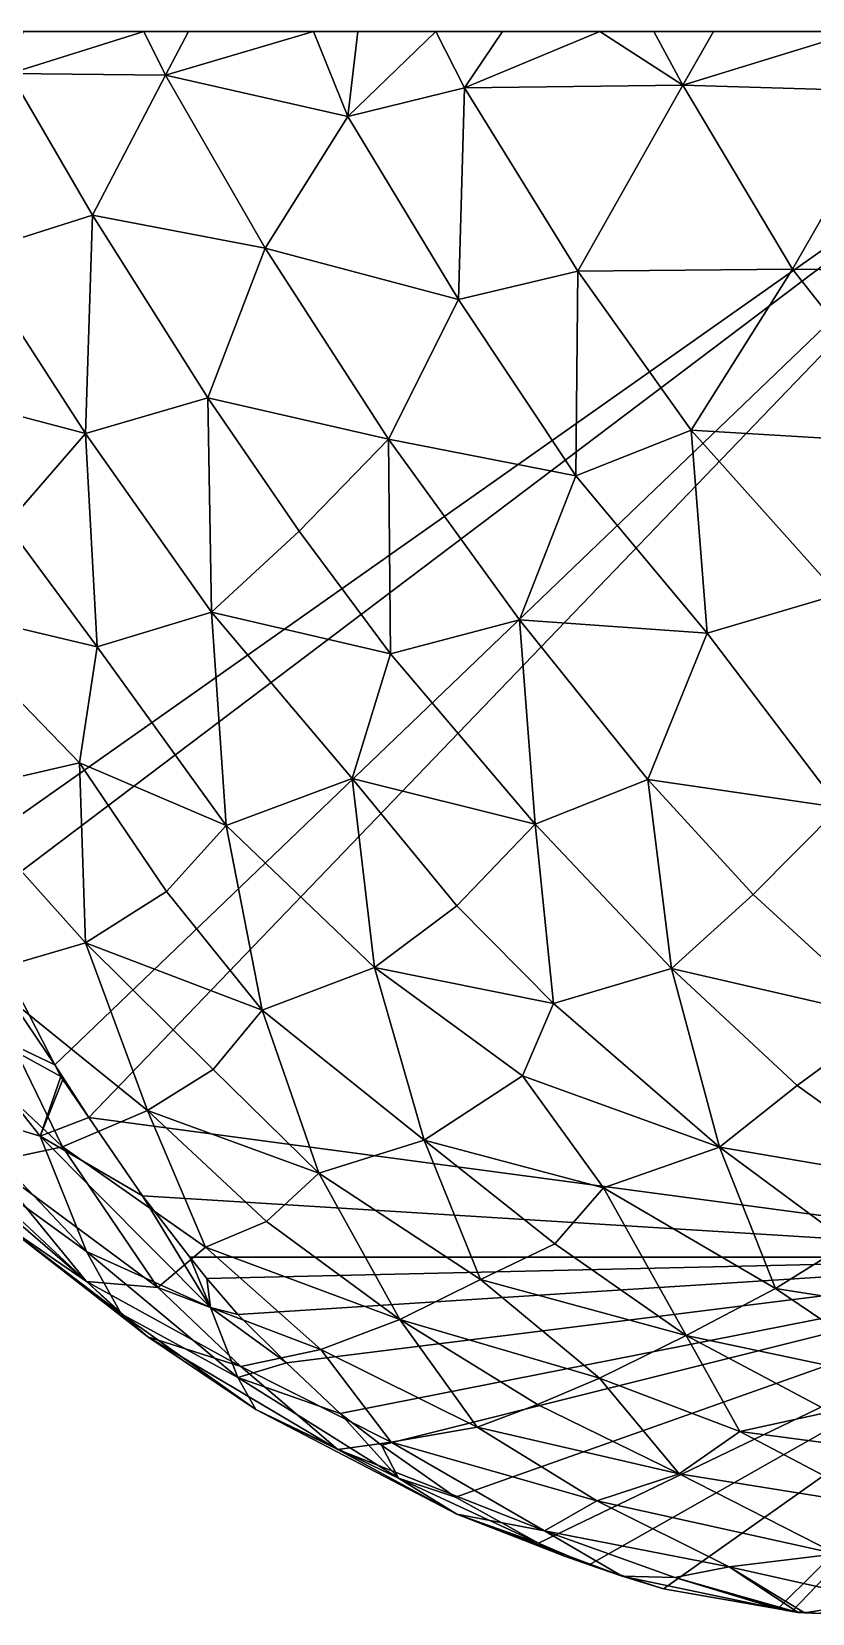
# Model space of a CAD drawing. Extents: x 373697 to 374058, y 6959904 to 6960301.
# Drawn here: x 373874.84 to 373894.28, y 6960261.19 to 6960300.54 of the extents above; entities that cross this region are included whole.
import ezdxf

# ---------------------------------------------------------------- set-up
doc = ezdxf.new("R2010")
doc.units = 0
doc.layers.add('Bht_Fk', color=7, linetype='CONTINUOUS')

msp = doc.modelspace()

# ---------------------------------------------------------------- linework, layer by layer
at = {"layer": 'Bht_Fk'}
for points in [[(373872.919, 6960279.9, 231.517), (373902.251, 6960300.545, 231.517), (373873.396, 6960278.759, 231.517)], [(373872.919, 6960279.9, 231.517), (373872.919, 6960300.545, 231.517), (373902.251, 6960300.545, 231.517)], [(373874.63, 6960300.545, 212.583), (373877.636, 6960300.545, 212.856), (373872.919, 6960300.545, 231.517)], [(373877.636, 6960300.545, 212.856), (373878.75, 6960300.545, 212.991), (373872.919, 6960300.545, 231.517)], [(373878.75, 6960300.545, 212.991), (373881.862, 6960300.545, 213.378), (373872.919, 6960300.545, 231.517)], [(373881.862, 6960300.545, 213.378), (373882.96, 6960300.545, 213.541), (373872.919, 6960300.545, 231.517)], [(373882.96, 6960300.545, 213.541), (373884.907, 6960300.545, 213.821), (373872.919, 6960300.545, 231.517)], [(373884.907, 6960300.545, 213.821), (373886.562, 6960300.545, 214.111), (373872.919, 6960300.545, 231.517)], [(373886.562, 6960300.545, 214.111), (373888.99, 6960300.545, 214.546), (373872.919, 6960300.545, 231.517)], [(373888.99, 6960300.545, 214.546), (373890.332, 6960300.545, 214.786), (373872.919, 6960300.545, 231.517)], [(373890.332, 6960300.545, 214.786), (373902.251, 6960300.545, 231.517), (373872.919, 6960300.545, 231.517)], [(373873.396, 6960278.759, 231.517), (373902.251, 6960300.545, 231.517), (373875.419, 6960274.836, 231.517)], [(373874.303, 6960299.505, 212.593), (373877.636, 6960300.545, 212.856), (373874.63, 6960300.545, 212.583)], [(373878.174, 6960299.464, 212.947), (373877.636, 6960300.545, 212.856), (373874.303, 6960299.505, 212.593)], [(373875.419, 6960274.836, 231.517), (373902.251, 6960300.545, 231.517), (373876.262, 6960273.53, 231.517)], [(373876.262, 6960273.53, 231.517), (373902.251, 6960300.545, 231.517), (373902.251, 6960270.055, 231.517)], [(373878.75, 6960300.545, 212.991), (373877.636, 6960300.545, 212.856), (373878.174, 6960299.464, 212.947)], [(373878.174, 6960299.464, 212.947), (373881.862, 6960300.545, 213.378), (373878.75, 6960300.545, 212.991)], [(373882.715, 6960298.437, 213.539), (373881.862, 6960300.545, 213.378), (373878.174, 6960299.464, 212.947)], [(373882.96, 6960300.545, 213.541), (373881.862, 6960300.545, 213.378), (373882.715, 6960298.437, 213.539)], [(373882.715, 6960298.437, 213.539), (373884.907, 6960300.545, 213.821), (373882.96, 6960300.545, 213.541)], [(373885.619, 6960299.143, 213.945), (373884.907, 6960300.545, 213.821), (373882.715, 6960298.437, 213.539)], [(373886.562, 6960300.545, 214.111), (373884.907, 6960300.545, 213.821), (373885.619, 6960299.143, 213.945)], [(373888.99, 6960300.545, 214.546), (373886.562, 6960300.545, 214.111), (373885.619, 6960299.143, 213.945)], [(373885.619, 6960299.143, 213.945), (373891.058, 6960299.213, 214.918), (373888.99, 6960300.545, 214.546)], [(373890.332, 6960300.545, 214.786), (373888.99, 6960300.545, 214.546), (373891.058, 6960299.213, 214.918)], [(373891.821, 6960300.545, 215.107), (373902.251, 6960300.545, 231.517), (373890.332, 6960300.545, 214.786)], [(373891.821, 6960300.545, 215.107), (373890.332, 6960300.545, 214.786), (373891.058, 6960299.213, 214.918)], [(373895.406, 6960300.545, 215.916), (373891.821, 6960300.545, 215.107), (373891.058, 6960299.213, 214.918)], [(373895.406, 6960300.545, 215.916), (373891.058, 6960299.213, 214.918), (373896.325, 6960299.057, 216.105)], [(373895.406, 6960300.545, 215.916), (373902.251, 6960300.545, 231.517), (373891.821, 6960300.545, 215.107)], [(373876.359, 6960295.98, 213.016), (373874.303, 6960299.505, 212.593), (373873.297, 6960295.008, 212.919)], [(373874.303, 6960299.505, 212.593), (373876.359, 6960295.98, 213.016), (373878.174, 6960299.464, 212.947)], [(373880.655, 6960295.161, 213.477), (373878.174, 6960299.464, 212.947), (373876.359, 6960295.98, 213.016)], [(373880.655, 6960295.161, 213.477), (373882.715, 6960298.437, 213.539), (373878.174, 6960299.464, 212.947)], [(373888.437, 6960294.585, 214.562), (373891.058, 6960299.213, 214.918), (373885.619, 6960299.143, 213.945)], [(373888.437, 6960294.585, 214.562), (373893.789, 6960294.631, 215.559), (373891.058, 6960299.213, 214.918)], [(373893.789, 6960294.631, 215.559), (373896.325, 6960299.057, 216.105), (373891.058, 6960299.213, 214.918)], [(373885.468, 6960293.881, 214.153), (373885.619, 6960299.143, 213.945), (373882.715, 6960298.437, 213.539)], [(373885.468, 6960293.881, 214.153), (373888.437, 6960294.585, 214.562), (373885.619, 6960299.143, 213.945)], [(373896.325, 6960299.057, 216.105), (373893.789, 6960294.631, 215.559), (373899.186, 6960294.569, 216.834)], [(373880.655, 6960295.161, 213.477), (373885.468, 6960293.881, 214.153), (373882.715, 6960298.437, 213.539)], [(373876.359, 6960295.98, 213.016), (373873.297, 6960295.008, 212.919), (373876.18, 6960290.542, 213.639)], [(373879.228, 6960291.436, 213.718), (373876.359, 6960295.98, 213.016), (373876.18, 6960290.542, 213.639)], [(373876.359, 6960295.98, 213.016), (373879.228, 6960291.436, 213.718), (373880.655, 6960295.161, 213.477)], [(373871.954, 6960291.656, 213.332), (373876.18, 6960290.542, 213.639), (373873.297, 6960295.008, 212.919)], [(373879.228, 6960291.436, 213.718), (373883.729, 6960290.406, 214.253), (373880.655, 6960295.161, 213.477)], [(373883.729, 6960290.406, 214.253), (373885.468, 6960293.881, 214.153), (373880.655, 6960295.161, 213.477)], [(373888.393, 6960289.491, 214.94), (373888.437, 6960294.585, 214.562), (373885.468, 6960293.881, 214.153)], [(373888.393, 6960289.491, 214.94), (373891.261, 6960290.631, 215.292), (373888.437, 6960294.585, 214.562)], [(373891.261, 6960290.631, 215.292), (373893.789, 6960294.631, 215.559), (373888.437, 6960294.585, 214.562)], [(373893.789, 6960294.631, 215.559), (373891.261, 6960290.631, 215.292), (373897.23, 6960290.274, 216.515)], [(373897.23, 6960290.274, 216.515), (373899.186, 6960294.569, 216.834), (373893.789, 6960294.631, 215.559)], [(373883.729, 6960290.406, 214.253), (373888.393, 6960289.491, 214.94), (373885.468, 6960293.881, 214.153)], [(373871.954, 6960291.656, 213.332), (373874.225, 6960288.283, 213.953), (373876.18, 6960290.542, 213.639)], [(373879.318, 6960286.099, 214.572), (373879.228, 6960291.436, 213.718), (373876.18, 6960290.542, 213.639)], [(373879.228, 6960291.436, 213.718), (373881.502, 6960288.118, 214.357), (373883.729, 6960290.406, 214.253)], [(373879.228, 6960291.436, 213.718), (373879.318, 6960286.099, 214.572), (373881.502, 6960288.118, 214.357)], [(373874.225, 6960288.283, 213.953), (373876.474, 6960285.241, 214.656), (373876.18, 6960290.542, 213.639)], [(373876.474, 6960285.241, 214.656), (373879.318, 6960286.099, 214.572), (373876.18, 6960290.542, 213.639)], [(373891.261, 6960290.631, 215.292), (373888.393, 6960289.491, 214.94), (373891.664, 6960285.578, 215.928)], [(373891.261, 6960290.631, 215.292), (373894.919, 6960286.538, 216.35), (373897.23, 6960290.274, 216.515)], [(373891.664, 6960285.578, 215.928), (373894.919, 6960286.538, 216.35), (373891.261, 6960290.631, 215.292)], [(373883.774, 6960285.066, 215.074), (373883.729, 6960290.406, 214.253), (373881.502, 6960288.118, 214.357)], [(373886.992, 6960285.907, 215.234), (373888.393, 6960289.491, 214.94), (373883.729, 6960290.406, 214.253)], [(373883.729, 6960290.406, 214.253), (373883.774, 6960285.066, 215.074), (373886.992, 6960285.907, 215.234)], [(373888.393, 6960289.491, 214.94), (373886.992, 6960285.907, 215.234), (373891.664, 6960285.578, 215.928)], [(373872.27, 6960286.23, 214.399), (373876.474, 6960285.241, 214.656), (373874.225, 6960288.283, 213.953)], [(373881.502, 6960288.118, 214.357), (373879.318, 6960286.099, 214.572), (373883.774, 6960285.066, 215.074)], [(373872.27, 6960286.23, 214.399), (373876.036, 6960282.354, 215.407), (373876.474, 6960285.241, 214.656)], [(373872.27, 6960286.23, 214.399), (373872.828, 6960281.612, 215.73), (373876.036, 6960282.354, 215.407)], [(373891.664, 6960285.578, 215.928), (373894.953, 6960281.242, 217.185), (373894.919, 6960286.538, 216.35)], [(373879.683, 6960280.788, 215.92), (373879.318, 6960286.099, 214.572), (373876.474, 6960285.241, 214.656)], [(373882.822, 6960281.958, 215.708), (373883.774, 6960285.066, 215.074), (373879.318, 6960286.099, 214.572)], [(373879.318, 6960286.099, 214.572), (373879.683, 6960280.788, 215.92), (373882.822, 6960281.958, 215.708)], [(373887.382, 6960280.821, 216.328), (373886.992, 6960285.907, 215.234), (373883.774, 6960285.066, 215.074)], [(373886.992, 6960285.907, 215.234), (373890.186, 6960281.94, 216.352), (373891.664, 6960285.578, 215.928)], [(373886.992, 6960285.907, 215.234), (373887.382, 6960280.821, 216.328), (373890.186, 6960281.94, 216.352)], [(373890.186, 6960281.94, 216.352), (373894.953, 6960281.242, 217.185), (373891.664, 6960285.578, 215.928)], [(373876.474, 6960285.241, 214.656), (373876.036, 6960282.354, 215.407), (373879.683, 6960280.788, 215.92)], [(373883.774, 6960285.066, 215.074), (373882.822, 6960281.958, 215.708), (373887.382, 6960280.821, 216.328)], [(373876.182, 6960277.874, 216.992), (373876.036, 6960282.354, 215.407), (373872.828, 6960281.612, 215.73)], [(373876.036, 6960282.354, 215.407), (373878.195, 6960279.149, 216.448), (373879.683, 6960280.788, 215.92)], [(373876.036, 6960282.354, 215.407), (373876.182, 6960277.874, 216.992), (373878.195, 6960279.149, 216.448)], [(373879.683, 6960280.788, 215.92), (373883.375, 6960277.262, 217.207), (373882.822, 6960281.958, 215.708)], [(373882.822, 6960281.958, 215.708), (373885.425, 6960278.789, 216.76), (373887.382, 6960280.821, 216.328)], [(373882.822, 6960281.958, 215.708), (373883.375, 6960277.262, 217.207), (373885.425, 6960278.789, 216.76)], [(373887.382, 6960280.821, 216.328), (373890.772, 6960277.233, 217.686), (373890.186, 6960281.94, 216.352)], [(373890.186, 6960281.94, 216.352), (373892.809, 6960279.076, 217.374), (373894.953, 6960281.242, 217.185)], [(373890.186, 6960281.94, 216.352), (373890.772, 6960277.233, 217.686), (373892.809, 6960279.076, 217.374)], [(373873.521, 6960277.094, 217.569), (373876.182, 6960277.874, 216.992), (373872.828, 6960281.612, 215.73)], [(373892.809, 6960279.076, 217.374), (373896.175, 6960275.991, 218.816), (373894.953, 6960281.242, 217.185)], [(373878.195, 6960279.149, 216.448), (373880.582, 6960276.193, 217.625), (373879.683, 6960280.788, 215.92)], [(373880.582, 6960276.193, 217.625), (373883.375, 6960277.262, 217.207), (373879.683, 6960280.788, 215.92)], [(373885.425, 6960278.789, 216.76), (373887.832, 6960276.362, 217.757), (373887.382, 6960280.821, 216.328)], [(373887.832, 6960276.362, 217.757), (373890.772, 6960277.233, 217.686), (373887.382, 6960280.821, 216.328)], [(373876.182, 6960277.874, 216.992), (373880.582, 6960276.193, 217.625), (373878.195, 6960279.149, 216.448)], [(373872.637, 6960278.944, 230.883), (373875.419, 6960274.836, 231.517), (373872.587, 6960276.184, 229.297)], [(373873.396, 6960278.759, 231.517), (373875.419, 6960274.836, 231.517), (373872.637, 6960278.944, 230.883)], [(373883.375, 6960277.262, 217.207), (373887.832, 6960276.362, 217.757), (373885.425, 6960278.789, 216.76)], [(373892.809, 6960279.076, 217.374), (373890.772, 6960277.233, 217.686), (373896.175, 6960275.991, 218.816)], [(373873.521, 6960277.094, 217.569), (373877.729, 6960273.702, 218.98), (373876.182, 6960277.874, 216.992)], [(373876.182, 6960277.874, 216.992), (373879.362, 6960274.717, 218.334), (373880.582, 6960276.193, 217.625)], [(373876.182, 6960277.874, 216.992), (373877.729, 6960273.702, 218.98), (373879.362, 6960274.717, 218.334)], [(373880.582, 6960276.193, 217.625), (373884.617, 6960272.962, 219.181), (373883.375, 6960277.262, 217.207)], [(373883.375, 6960277.262, 217.207), (373887.065, 6960274.562, 218.455), (373887.832, 6960276.362, 217.757)], [(373883.375, 6960277.262, 217.207), (373884.617, 6960272.962, 219.181), (373887.065, 6960274.562, 218.455)], [(373887.832, 6960276.362, 217.757), (373891.969, 6960272.788, 219.602), (373890.772, 6960277.233, 217.686)], [(373890.772, 6960277.233, 217.686), (373893.899, 6960274.32, 219.11), (373896.175, 6960275.991, 218.816)], [(373890.772, 6960277.233, 217.686), (373891.969, 6960272.788, 219.602), (373893.899, 6960274.32, 219.11)], [(373875.609, 6960272.797, 219.866), (373873.521, 6960277.094, 217.569), (373871.644, 6960276.528, 218.418)], [(373877.729, 6960273.702, 218.98), (373873.521, 6960277.094, 217.569), (373875.609, 6960272.797, 219.866)], [(373875.609, 6960272.797, 219.866), (373871.644, 6960276.528, 218.418), (373873.775, 6960272.406, 221.098)], [(373887.832, 6960276.362, 217.757), (373887.065, 6960274.562, 218.455), (373891.969, 6960272.788, 219.602)], [(373875.419, 6960274.836, 231.517), (373875.57, 6960274.55, 231.517), (373872.587, 6960276.184, 229.297)], [(373872.587, 6960276.184, 229.297), (373875.57, 6960274.55, 231.517), (373875.051, 6960273.061, 229.92)], [(373875.051, 6960273.061, 229.92), (373872.856, 6960273.724, 227.616), (373872.587, 6960276.184, 229.297)], [(373879.362, 6960274.717, 218.334), (373881.994, 6960272.139, 219.691), (373880.582, 6960276.193, 217.625)], [(373881.994, 6960272.139, 219.691), (373884.617, 6960272.962, 219.181), (373880.582, 6960276.193, 217.625)], [(373893.899, 6960274.32, 219.11), (373897.31, 6960271.876, 220.732), (373896.175, 6960275.991, 218.816)], [(373875.57, 6960274.55, 231.517), (373875.419, 6960274.836, 231.517), (373875.619, 6960274.47, 231.517)], [(373875.619, 6960274.47, 231.517), (373875.419, 6960274.836, 231.517), (373876.262, 6960273.53, 231.517)], [(373875.57, 6960274.55, 231.517), (373875.619, 6960274.47, 231.517), (373875.051, 6960273.061, 229.92)], [(373875.619, 6960274.47, 231.517), (373876.262, 6960273.53, 231.517), (373875.051, 6960273.061, 229.92)], [(373877.729, 6960273.702, 218.98), (373881.994, 6960272.139, 219.691), (373879.362, 6960274.717, 218.334)], [(373884.617, 6960272.962, 219.181), (373889.081, 6960271.774, 219.955), (373887.065, 6960274.562, 218.455)], [(373889.081, 6960271.774, 219.955), (373891.969, 6960272.788, 219.602), (373887.065, 6960274.562, 218.455)], [(373891.969, 6960272.788, 219.602), (373897.31, 6960271.876, 220.732), (373893.899, 6960274.32, 219.11)], [(373876.209, 6960270.196, 228.488), (373872.615, 6960272.793, 225.831), (373872.856, 6960273.724, 227.616)], [(373872.856, 6960273.724, 227.616), (373875.051, 6960273.061, 229.92), (373876.209, 6960270.196, 228.488)], [(373879.174, 6960270.3, 221.151), (373877.729, 6960273.702, 218.98), (373875.609, 6960272.797, 219.866)], [(373877.729, 6960273.702, 218.98), (373880.685, 6960270.942, 220.525), (373881.994, 6960272.139, 219.691)], [(373880.685, 6960270.942, 220.525), (373877.729, 6960273.702, 218.98), (373879.174, 6960270.3, 221.151)], [(373876.262, 6960273.53, 231.517), (373877.598, 6960271.574, 231.517), (373875.051, 6960273.061, 229.92)], [(373877.598, 6960271.574, 231.517), (373876.262, 6960273.53, 231.517), (373902.251, 6960270.055, 231.517)], [(373872.204, 6960272.884, 222.326), (373874.158, 6960270.857, 224.904), (373876.206, 6960269.446, 223.651)], [(373876.206, 6960269.446, 223.651), (373873.775, 6960272.406, 221.098), (373872.204, 6960272.884, 222.326)], [(373875.051, 6960273.061, 229.92), (373877.598, 6960271.574, 231.517), (373879.296, 6960268.798, 230.978)], [(373879.296, 6960268.798, 230.978), (373876.209, 6960270.196, 228.488), (373875.051, 6960273.061, 229.92)], [(373881.994, 6960272.139, 219.691), (373886.02, 6960269.498, 221.376), (373884.617, 6960272.962, 219.181)], [(373884.617, 6960272.962, 219.181), (373887.869, 6960270.387, 220.748), (373889.081, 6960271.774, 219.955)], [(373884.617, 6960272.962, 219.181), (373886.02, 6960269.498, 221.376), (373887.869, 6960270.387, 220.748)], [(373872.615, 6960272.793, 225.831), (373876.209, 6960270.196, 228.488), (373877.074, 6960268.643, 227.045)], [(373874.158, 6960270.857, 224.904), (373872.615, 6960272.793, 225.831), (373877.074, 6960268.643, 227.045)], [(373877.983, 6960269.296, 222.446), (373875.609, 6960272.797, 219.866), (373873.775, 6960272.406, 221.098)], [(373875.609, 6960272.797, 219.866), (373877.983, 6960269.296, 222.446), (373879.174, 6960270.3, 221.151)], [(373889.081, 6960271.774, 219.955), (373893.364, 6960269.268, 221.798), (373891.969, 6960272.788, 219.602)], [(373891.969, 6960272.788, 219.602), (373895.189, 6960270.404, 221.236), (373897.31, 6960271.876, 220.732)], [(373895.189, 6960270.404, 221.236), (373891.969, 6960272.788, 219.602), (373893.364, 6960269.268, 221.798)], [(373873.775, 6960272.406, 221.098), (373876.206, 6960269.446, 223.651), (373877.983, 6960269.296, 222.446)], [(373881.994, 6960272.139, 219.691), (373880.685, 6960270.942, 220.525), (373884.012, 6960268.502, 222.194)], [(373884.012, 6960268.502, 222.194), (373886.02, 6960269.498, 221.376), (373881.994, 6960272.139, 219.691)], [(373887.869, 6960270.387, 220.748), (373891.138, 6960268.102, 222.5), (373889.081, 6960271.774, 219.955)], [(373891.138, 6960268.102, 222.5), (373893.364, 6960269.268, 221.798), (373889.081, 6960271.774, 219.955)], [(373878.783, 6960270.055, 231.517), (373877.598, 6960271.574, 231.517), (373902.251, 6960270.055, 231.517)], [(373879.296, 6960268.798, 230.978), (373877.598, 6960271.574, 231.517), (373878.783, 6960270.055, 231.517)], [(373877.73, 6960268.066, 225.291), (373874.158, 6960270.857, 224.904), (373877.074, 6960268.643, 227.045)], [(373876.206, 6960269.446, 223.651), (373874.158, 6960270.857, 224.904), (373877.73, 6960268.066, 225.291)], [(373880.685, 6960270.942, 220.525), (373879.174, 6960270.3, 221.151), (373884.012, 6960268.502, 222.194)], [(373879.973, 6960267.061, 229.479), (373876.209, 6960270.196, 228.488), (373879.296, 6960268.798, 230.978)], [(373877.074, 6960268.643, 227.045), (373876.209, 6960270.196, 228.488), (373879.973, 6960267.061, 229.479)], [(373879.174, 6960270.3, 221.151), (373877.983, 6960269.296, 222.446), (373882.041, 6960267.751, 223.06)], [(373902.251, 6960270.055, 231.517), (373879.202, 6960269.519, 231.517), (373878.783, 6960270.055, 231.517)], [(373878.783, 6960270.055, 231.517), (373879.202, 6960269.519, 231.517), (373879.296, 6960268.798, 230.978)], [(373884.012, 6960268.502, 222.194), (373879.174, 6960270.3, 221.151), (373882.041, 6960267.751, 223.06)], [(373902.251, 6960270.055, 231.517), (373879.974, 6960268.625, 231.517), (373879.202, 6960269.519, 231.517)], [(373902.251, 6960270.055, 231.517), (373881.183, 6960267.421, 231.517), (373879.974, 6960268.625, 231.517)], [(373902.251, 6960270.055, 231.517), (373882.527, 6960266.158, 231.517), (373881.183, 6960267.421, 231.517)], [(373902.251, 6960270.055, 231.517), (373883.548, 6960265.374, 231.517), (373882.527, 6960266.158, 231.517)], [(373902.251, 6960270.055, 231.517), (373885.395, 6960264.079, 231.517), (373883.548, 6960265.374, 231.517)], [(373902.251, 6960270.055, 231.517), (373887.463, 6960262.939, 231.517), (373885.395, 6960264.079, 231.517)], [(373887.869, 6960270.387, 220.748), (373886.02, 6960269.498, 221.376), (373891.138, 6960268.102, 222.5)], [(373902.251, 6960270.055, 231.517), (373888.723, 6960262.393, 231.517), (373887.463, 6960262.939, 231.517)], [(373902.251, 6960270.055, 231.517), (373890.572, 6960261.802, 231.517), (373888.723, 6960262.393, 231.517)], [(373902.251, 6960270.055, 231.517), (373893.419, 6960261.297, 231.517), (373890.572, 6960261.802, 231.517)], [(373895.189, 6960270.404, 221.236), (373893.364, 6960269.268, 221.798), (373898.578, 6960268.451, 223.04)], [(373893.767, 6960261.236, 231.517), (373893.419, 6960261.297, 231.517), (373902.251, 6960270.055, 231.517)], [(373894.477, 6960261.188, 231.517), (373893.767, 6960261.236, 231.517), (373902.251, 6960270.055, 231.517)], [(373880.05, 6960267.332, 224.149), (373876.206, 6960269.446, 223.651), (373877.73, 6960268.066, 225.291)], [(373880.05, 6960267.332, 224.149), (373877.983, 6960269.296, 222.446), (373876.206, 6960269.446, 223.651)], [(373882.041, 6960267.751, 223.06), (373877.983, 6960269.296, 222.446), (373880.05, 6960267.332, 224.149)], [(373879.202, 6960269.519, 231.517), (373879.974, 6960268.625, 231.517), (373879.296, 6960268.798, 230.978)], [(373884.012, 6960268.502, 222.194), (373888.979, 6960267.039, 223.351), (373886.02, 6960269.498, 221.376)], [(373886.02, 6960269.498, 221.376), (373888.979, 6960267.039, 223.351), (373891.138, 6960268.102, 222.5)], [(373891.138, 6960268.102, 222.5), (373896.894, 6960266.88, 224.032), (373893.364, 6960269.268, 221.798)], [(373893.364, 6960269.268, 221.798), (373896.894, 6960266.88, 224.032), (373898.578, 6960268.451, 223.04)], [(373877.074, 6960268.643, 227.045), (373879.973, 6960267.061, 229.479), (373880.427, 6960266.257, 227.831)], [(373880.427, 6960266.257, 227.831), (373877.73, 6960268.066, 225.291), (373877.074, 6960268.643, 227.045)], [(373879.296, 6960268.798, 230.978), (373881.183, 6960267.421, 231.517), (373879.973, 6960267.061, 229.479)], [(373879.296, 6960268.798, 230.978), (373879.974, 6960268.625, 231.517), (373881.183, 6960267.421, 231.517)], [(373885.936, 6960265.823, 224.658), (373884.012, 6960268.502, 222.194), (373882.041, 6960267.751, 223.06)], [(373884.012, 6960268.502, 222.194), (373885.936, 6960265.823, 224.658), (373887.439, 6960266.388, 223.99)], [(373888.979, 6960267.039, 223.351), (373884.012, 6960268.502, 222.194), (373887.439, 6960266.388, 223.99)], [(373888.979, 6960267.039, 223.351), (373892.472, 6960265.715, 224.723), (373891.138, 6960268.102, 222.5)], [(373891.138, 6960268.102, 222.5), (373894.711, 6960266.203, 224.384), (373896.894, 6960266.88, 224.032)], [(373891.138, 6960268.102, 222.5), (373892.472, 6960265.715, 224.723), (373894.711, 6960266.203, 224.384)], [(373882.461, 6960265.262, 226.847), (373877.73, 6960268.066, 225.291), (373880.427, 6960266.257, 227.831)], [(373882.461, 6960265.262, 226.847), (373880.05, 6960267.332, 224.149), (373877.73, 6960268.066, 225.291)], [(373883.789, 6960265.447, 225.531), (373882.041, 6960267.751, 223.06), (373880.05, 6960267.332, 224.149)], [(373882.041, 6960267.751, 223.06), (373883.789, 6960265.447, 225.531), (373885.936, 6960265.823, 224.658)], [(373881.183, 6960267.421, 231.517), (373882.527, 6960266.158, 231.517), (373879.973, 6960267.061, 229.479)], [(373883.789, 6960265.447, 225.531), (373880.05, 6960267.332, 224.149), (373882.461, 6960265.262, 226.847)], [(373879.973, 6960267.061, 229.479), (373882.527, 6960266.158, 231.517), (373883.977, 6960264.551, 230.569)], [(373880.427, 6960266.257, 227.831), (373879.973, 6960267.061, 229.479), (373883.977, 6960264.551, 230.569)], [(373890.966, 6960264.657, 225.836), (373888.979, 6960267.039, 223.351), (373887.439, 6960266.388, 223.99)], [(373892.472, 6960265.715, 224.723), (373888.979, 6960267.039, 223.351), (373890.966, 6960264.657, 225.836)], [(373885.427, 6960263.654, 229.285), (373880.427, 6960266.257, 227.831), (373883.977, 6960264.551, 230.569)], [(373882.461, 6960265.262, 226.847), (373880.427, 6960266.257, 227.831), (373885.427, 6960263.654, 229.285)], [(373882.527, 6960266.158, 231.517), (373883.548, 6960265.374, 231.517), (373883.977, 6960264.551, 230.569)], [(373890.966, 6960264.657, 225.836), (373887.439, 6960266.388, 223.99), (373885.936, 6960265.823, 224.658)], [(373894.711, 6960266.203, 224.384), (373892.472, 6960265.715, 224.723), (373898.005, 6960264.985, 226.043)], [(373885.936, 6960265.823, 224.658), (373883.789, 6960265.447, 225.531), (373888.916, 6960263.987, 226.733)], [(373890.966, 6960264.657, 225.836), (373885.936, 6960265.823, 224.658), (373888.916, 6960263.987, 226.733)], [(373887.61, 6960263.245, 228.239), (373883.789, 6960265.447, 225.531), (373882.461, 6960265.262, 226.847)], [(373883.548, 6960265.374, 231.517), (373885.395, 6960264.079, 231.517), (373883.977, 6960264.551, 230.569)], [(373888.916, 6960263.987, 226.733), (373883.789, 6960265.447, 225.531), (373887.61, 6960263.245, 228.239)], [(373892.472, 6960265.715, 224.723), (373890.966, 6960264.657, 225.836), (373896.025, 6960263.85, 227.119)], [(373896.025, 6960263.85, 227.119), (373898.005, 6960264.985, 226.043), (373892.472, 6960265.715, 224.723)], [(373887.61, 6960263.245, 228.239), (373882.461, 6960265.262, 226.847), (373885.427, 6960263.654, 229.285)], [(373883.977, 6960264.551, 230.569), (373887.463, 6960262.939, 231.517), (373885.427, 6960263.654, 229.285)], [(373887.463, 6960262.939, 231.517), (373883.977, 6960264.551, 230.569), (373885.395, 6960264.079, 231.517)], [(373894.875, 6960262.67, 228.647), (373890.966, 6960264.657, 225.836), (373888.916, 6960263.987, 226.733)], [(373896.025, 6960263.85, 227.119), (373890.966, 6960264.657, 225.836), (373894.875, 6960262.67, 228.647)], [(373892.206, 6960262.342, 229.121), (373888.916, 6960263.987, 226.733), (373887.61, 6960263.245, 228.239)], [(373892.206, 6960262.342, 229.121), (373894.875, 6960262.67, 228.647), (373888.916, 6960263.987, 226.733)], [(373887.463, 6960262.939, 231.517), (373888.112, 6960262.615, 231.517), (373885.427, 6960263.654, 229.285)], [(373885.427, 6960263.654, 229.285), (373888.112, 6960262.615, 231.517), (373889.542, 6960262.117, 230.789)], [(373889.542, 6960262.117, 230.789), (373887.61, 6960263.245, 228.239), (373885.427, 6960263.654, 229.285)], [(373887.61, 6960263.245, 228.239), (373889.542, 6960262.117, 230.789), (373890.852, 6960262.079, 229.876)], [(373890.852, 6960262.079, 229.876), (373892.206, 6960262.342, 229.121), (373887.61, 6960263.245, 228.239)], [(373887.463, 6960262.939, 231.517), (373888.723, 6960262.393, 231.517), (373888.112, 6960262.615, 231.517)], [(373888.723, 6960262.393, 231.517), (373889.542, 6960262.117, 230.789), (373888.112, 6960262.615, 231.517)], [(373894.875, 6960262.67, 228.647), (373892.206, 6960262.342, 229.121), (373895.993, 6960261.5, 230.713)], [(373888.723, 6960262.393, 231.517), (373890.572, 6960261.802, 231.517), (373889.542, 6960262.117, 230.789)], [(373890.852, 6960262.079, 229.876), (373893.925, 6960261.209, 231.517), (373892.206, 6960262.342, 229.121)], [(373893.925, 6960261.209, 231.517), (373894.085, 6960261.201, 231.517), (373892.206, 6960262.342, 229.121)], [(373892.206, 6960262.342, 229.121), (373894.085, 6960261.201, 231.517), (373895.993, 6960261.5, 230.713)], [(373889.542, 6960262.117, 230.789), (373893.419, 6960261.297, 231.517), (373890.852, 6960262.079, 229.876)], [(373889.542, 6960262.117, 230.789), (373890.572, 6960261.802, 231.517), (373893.419, 6960261.297, 231.517)], [(373893.767, 6960261.236, 231.517), (373893.925, 6960261.209, 231.517), (373890.852, 6960262.079, 229.876)], [(373890.852, 6960262.079, 229.876), (373893.419, 6960261.297, 231.517), (373893.767, 6960261.236, 231.517)], [(373894.085, 6960261.201, 231.517), (373894.477, 6960261.188, 231.517), (373895.993, 6960261.5, 230.713)], [(373894.085, 6960261.201, 231.517), (373893.925, 6960261.209, 231.517), (373893.767, 6960261.236, 231.517)], [(373894.477, 6960261.188, 231.517), (373894.085, 6960261.201, 231.517), (373893.767, 6960261.236, 231.517)]]:
    msp.add_3dface(points, dxfattribs=at)

doc.saveas('drawing.dxf')
